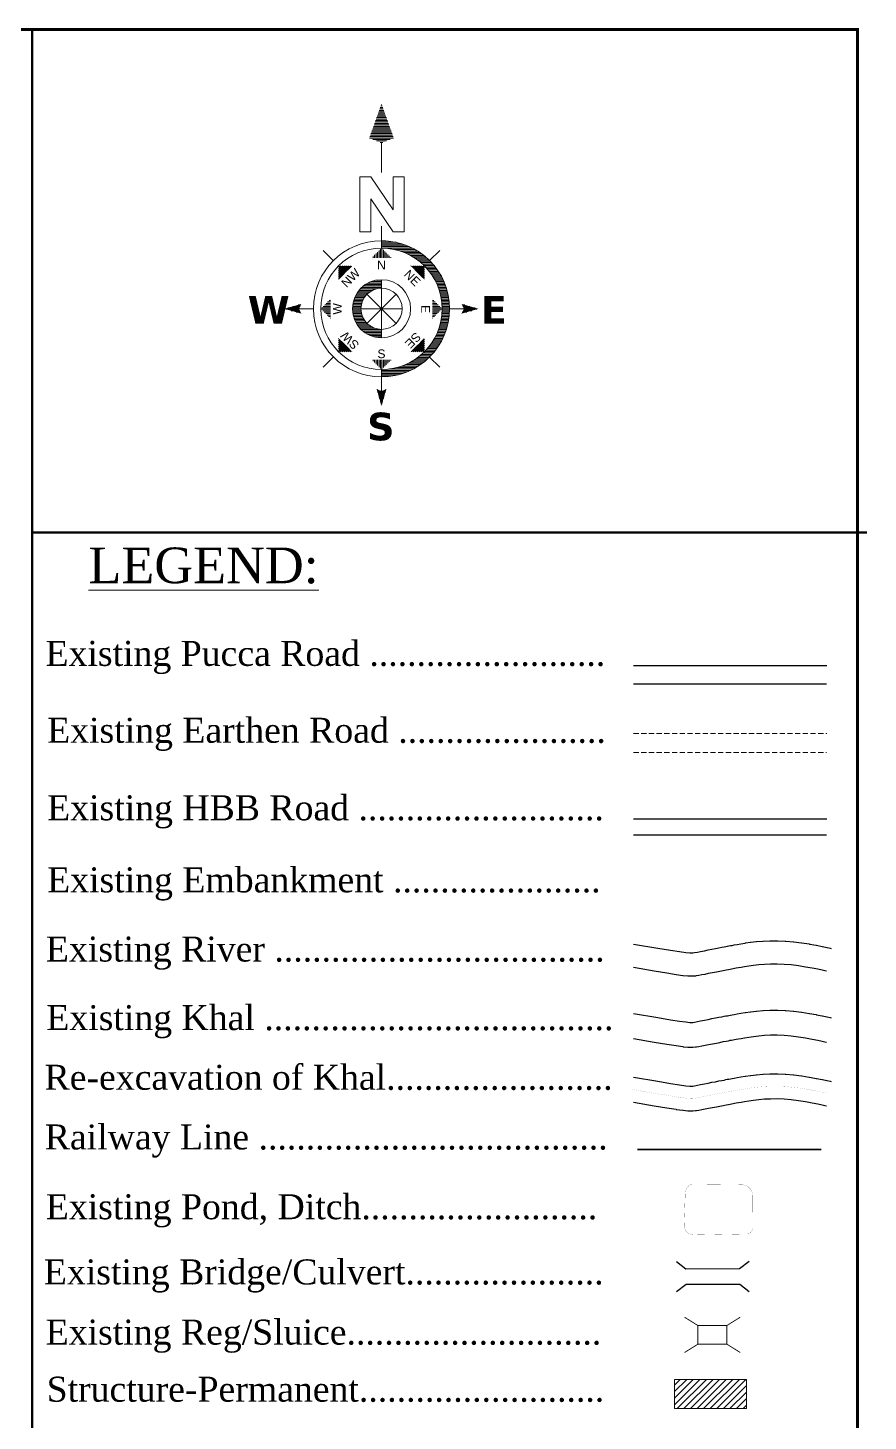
# Model space of a CAD drawing. Header units: millimetres. Extents: x -60726 to 103, y -105149 to -48.
# Drawn here: x -52068 to -51249, y -101695 to -100337 of the extents above; entities that cross this region are included whole.
import ezdxf
from ezdxf.enums import TextEntityAlignment as Align

# ---------------------------------------------------------------- set-up
doc = ezdxf.new("R2010")
doc.units = ezdxf.units.MM
doc.header["$MEASUREMENT"] = 0
for name, pattern in [('ACAD_ISO02W100', [15, 12, -3]), ('DASHED2', [0.375, 0.25, -0.125]), ('HIDDENX2', [0.75, 0.5, -0.25]), ('PHANTOM2', [1.25, 0.625, -0.125, 0.125, -0.125, 0.125, -0.125])]:
    doc.linetypes.add(name, pattern=pattern)
for name, color, linetype in [('BC RD', 31, 'Continuous'), ('boundary', 7, 'Continuous'), ('Earthen Emb', 42, 'Continuous'), ('HBB RD', 241, 'Continuous'), ('Khal', 4, 'Continuous'), ('Proposed khal', 1, 'Continuous'), ('RIVER', 150, 'Continuous')]:
    doc.layers.add(name, color=color, linetype=linetype)
for name, color, linetype, lineweight in [('Bridge or Culvert', 7, 'Continuous', 25), ('Earthan Road', 7, 'DASHED2', 9), ('Existing Str', 7, 'PHANTOM2', 35), ('HOUSE', 144, 'Continuous', 18), ('line', 10, 'Continuous', 9), ('OUTLINE', 7, 'Continuous', 15), ('p2', 32, 'Continuous', 15), ('Pond or Ditch', 7, 'Continuous', 9), ('Rail Line', 14, 'TRACKS', 35)]:
    doc.layers.add(name, color=color, linetype=linetype, lineweight=lineweight)
doc.styles.add('b', font='times.ttf')
doc.styles.add('LEG', font='romantic.ttf')
doc.styles.add('Romans', font='arial.ttf')
doc.styles.get("Standard").update_dxf_attribs({"font": 'arial.ttf'})
doc.linetypes.add('TRACKS', pattern='A,0.15,[130,ltypeshp.shx,S=0.25,R=0,X=0,Y=0],0.15', length=0.3)
pattern_1 = [(360, (26.19663, 31.512), (2e-14, 0.2822134), [])]
pattern_2 = [(360, (26.19663, 27.11894), (2e-14, 0.2822134), [])]
pattern_3 = [(180, (26.19663, 27.11894), (2e-14, 0.2822134), [])]
pattern_4 = [(45, (26.19663, 27.11894), (-0.199555, 0.199555), [])]
pattern_5 = [(90, (26.19663, 27.11894), (-0.2822134, 2e-14), [])]
pattern_6 = [(135, (26.19663, 27.11894), (-0.199555, -0.199555), [])]
pattern_7 = [(180, (26.19663, 27.11894), (-2e-14, -0.2822134), [])]
pattern_8 = [(225, (26.19663, 27.11894), (0.199555, -0.199555), [])]
pattern_9 = [(270, (26.19663, 27.11894), (0.2822134, -2e-14), [])]
pattern_10 = [(315, (26.19663, 27.11894), (0.199555, 0.199555), [])]

# ---------------------------------------------------------------- blocks, each defined once
blk = doc.blocks.new('A$C5FE22593')
h = blk.add_hatch()
h.set_pattern_fill('_USER', color=11, scale=0.282213, style=0, pattern_type=0)
h.set_pattern_definition(pattern_1)
h.paths.add_polyline_path([(26.2, 66.79), (23.84, 60.2), (26.2, 59.26), (28.55, 60.2)])
h = blk.add_hatch()
h.set_pattern_fill('_USER', color=11, scale=0.282213, style=0, pattern_type=0)
h.set_pattern_definition(pattern_1)
h.paths.add_polyline_path([(26.2, 66.79), (23.84, 60.2), (26.2, 59.26), (28.55, 60.2)])
h = blk.add_hatch()
h.set_pattern_fill('_USER', color=11, scale=0.282213, style=0, pattern_type=0)
h.set_pattern_definition(pattern_1)
h.paths.add_polyline_path([(26.2, 66.79), (23.84, 60.2), (26.2, 59.26), (28.55, 60.2)])
h = blk.add_hatch()
h.set_pattern_fill('_USER', color=11, scale=0.282213, style=0, pattern_type=0)
h.set_pattern_definition(pattern_1)
h.paths.add_polyline_path([(26.2, 66.79), (23.84, 60.2), (26.2, 59.26), (28.55, 60.2)])
h = blk.add_hatch(color=11)
h.paths.add_polyline_path([(26.2, 15.36), (26.2, 13.92, 1), (26.2, 40.32), (26.2, 38.88, -1)])
h.paths.add_polyline_path([(26.2, 31.11), (26.2, 32.76, 1), (26.2, 21.47), (26.2, 23.13, -1)])
h = blk.add_hatch(color=11)
h.paths.add_polyline_path([(26.2, 15.36), (26.2, 13.92, 1), (26.2, 40.32), (26.2, 38.88, -1)])
h.paths.add_polyline_path([(26.2, 31.11), (26.2, 32.76, 1), (26.2, 21.47), (26.2, 23.13, -1)])
h = blk.add_hatch(color=11)
h.paths.add_polyline_path([(26.2, 15.36), (26.2, 13.92, 1), (26.2, 40.32), (26.2, 38.88, -1)])
h.paths.add_polyline_path([(26.2, 31.11), (26.2, 32.76, 1), (26.2, 21.47), (26.2, 23.13, -1)])
h = blk.add_hatch(color=11)
h.paths.add_polyline_path([(26.2, 15.36), (26.2, 13.92, 1), (26.2, 40.32), (26.2, 38.88, -1)])
h.paths.add_polyline_path([(26.2, 31.11), (26.2, 32.76, 1), (26.2, 21.47), (26.2, 23.13, -1)])
h = blk.add_hatch()
h.set_pattern_fill('_USER', color=11, scale=0.282213, angle=90, style=0, pattern_type=0)
h.set_pattern_definition(pattern_5)
h.paths.add_polyline_path([(28.08, 37), (26.2, 38.88), (24.32, 37)])
h = blk.add_hatch()
h.set_pattern_fill('_USER', color=11, scale=0.282213, angle=90, style=0, pattern_type=0)
h.set_pattern_definition(pattern_5)
h.paths.add_polyline_path([(28.08, 37), (26.2, 38.88), (24.32, 37)])
h = blk.add_hatch()
h.set_pattern_fill('_USER', color=11, scale=0.282213, angle=90, style=0, pattern_type=0)
h.set_pattern_definition(pattern_5)
h.paths.add_polyline_path([(28.08, 37), (26.2, 38.88), (24.32, 37)])
h = blk.add_hatch()
h.set_pattern_fill('_USER', color=11, scale=0.282213, angle=90, style=0, pattern_type=0)
h.set_pattern_definition(pattern_5)
h.paths.add_polyline_path([(28.08, 37), (26.2, 38.88), (24.32, 37)])
h = blk.add_hatch()
h.set_pattern_fill('_USER', color=11, scale=0.282213, style=0, pattern_type=0)
h.set_pattern_definition(pattern_2)
h.paths.add_polyline_path([(39.4, 27.12, 0.414214), (26.2, 40.32), (26.2, 38.88, -0.414214), (37.96, 27.12, -0.414214), (26.2, 15.36), (26.2, 13.92, 0.414214)])
h = blk.add_hatch()
h.set_pattern_fill('_USER', color=11, scale=0.282213, style=0, pattern_type=0)
h.set_pattern_definition(pattern_2)
h.paths.add_polyline_path([(39.4, 27.12, 0.414214), (26.2, 40.32), (26.2, 38.88, -0.414214), (37.96, 27.12, -0.414214), (26.2, 15.36), (26.2, 13.92, 0.414214)])
h = blk.add_hatch()
h.set_pattern_fill('_USER', color=11, scale=0.282213, style=0, pattern_type=0)
h.set_pattern_definition(pattern_2)
h.paths.add_polyline_path([(39.4, 27.12, 0.414214), (26.2, 40.32), (26.2, 38.88, -0.414214), (37.96, 27.12, -0.414214), (26.2, 15.36), (26.2, 13.92, 0.414214)])
h = blk.add_hatch()
h.set_pattern_fill('_USER', color=11, scale=0.282213, style=0, pattern_type=0)
h.set_pattern_definition(pattern_2)
h.paths.add_polyline_path([(39.4, 27.12, 0.414214), (26.2, 40.32), (26.2, 38.88, -0.414214), (37.96, 27.12, -0.414214), (26.2, 15.36), (26.2, 13.92, 0.414214)])
h = blk.add_hatch()
h.set_pattern_fill('_USER', color=11, scale=0.282213, angle=135, style=0, pattern_type=0)
h.set_pattern_definition(pattern_6)
h.paths.add_polyline_path([(20.54, 35.43), (17.88, 35.43), (17.88, 32.77)])
h = blk.add_hatch()
h.set_pattern_fill('_USER', color=11, scale=0.282213, angle=135, style=0, pattern_type=0)
h.set_pattern_definition(pattern_6)
h.paths.add_polyline_path([(20.54, 35.43), (17.88, 35.43), (17.88, 32.77)])
h = blk.add_hatch()
h.set_pattern_fill('_USER', color=11, scale=0.282213, angle=135, style=0, pattern_type=0)
h.set_pattern_definition(pattern_6)
h.paths.add_polyline_path([(20.54, 35.43), (17.88, 35.43), (17.88, 32.77)])
h = blk.add_hatch()
h.set_pattern_fill('_USER', color=11, scale=0.282213, angle=135, style=0, pattern_type=0)
h.set_pattern_definition(pattern_6)
h.paths.add_polyline_path([(20.54, 35.43), (17.88, 35.43), (17.88, 32.77)])
h = blk.add_hatch()
h.set_pattern_fill('_USER', color=11, scale=0.282213, angle=45, style=0, pattern_type=0)
h.set_pattern_definition(pattern_4)
h.paths.add_polyline_path([(34.51, 32.77), (34.51, 35.43), (31.85, 35.43)])
h = blk.add_hatch()
h.set_pattern_fill('_USER', color=11, scale=0.282213, angle=45, style=0, pattern_type=0)
h.set_pattern_definition(pattern_4)
h.paths.add_polyline_path([(34.51, 32.77), (34.51, 35.43), (31.85, 35.43)])
h = blk.add_hatch()
h.set_pattern_fill('_USER', color=11, scale=0.282213, angle=45, style=0, pattern_type=0)
h.set_pattern_definition(pattern_4)
h.paths.add_polyline_path([(34.51, 32.77), (34.51, 35.43), (31.85, 35.43)])
h = blk.add_hatch()
h.set_pattern_fill('_USER', color=11, scale=0.282213, angle=45, style=0, pattern_type=0)
h.set_pattern_definition(pattern_4)
h.paths.add_polyline_path([(34.51, 32.77), (34.51, 35.43), (31.85, 35.43)])
h = blk.add_hatch()
h.set_pattern_fill('_USER', color=11, scale=0.282213, style=0, pattern_type=0)
h.set_pattern_definition(pattern_2)
h.paths.add_polyline_path([(26.2, 31.11), (26.2, 32.76, 0.414214), (20.55, 27.12, 0.414214), (26.2, 21.47), (26.2, 23.13, -0.414214), (22.21, 27.12, -0.414214)])
h = blk.add_hatch()
h.set_pattern_fill('_USER', color=11, scale=0.282213, style=0, pattern_type=0)
h.set_pattern_definition(pattern_2)
h.paths.add_polyline_path([(26.2, 31.11), (26.2, 32.76, 0.414214), (20.55, 27.12, 0.414214), (26.2, 21.47), (26.2, 23.13, -0.414214), (22.21, 27.12, -0.414214)])
h = blk.add_hatch()
h.set_pattern_fill('_USER', color=11, scale=0.282213, style=0, pattern_type=0)
h.set_pattern_definition(pattern_2)
h.paths.add_polyline_path([(26.2, 31.11), (26.2, 32.76, 0.414214), (20.55, 27.12, 0.414214), (26.2, 21.47), (26.2, 23.13, -0.414214), (22.21, 27.12, -0.414214)])
h = blk.add_hatch()
h.set_pattern_fill('_USER', color=11, scale=0.282213, style=0, pattern_type=0)
h.set_pattern_definition(pattern_2)
h.paths.add_polyline_path([(26.2, 31.11), (26.2, 32.76, 0.414214), (20.55, 27.12, 0.414214), (26.2, 21.47), (26.2, 23.13, -0.414214), (22.21, 27.12, -0.414214)])
h = blk.add_hatch()
h.set_pattern_fill('_USER', color=11, scale=0.282213, style=0, pattern_type=0)
h.set_pattern_definition(pattern_3)
h.paths.add_polyline_path([(10.67, 26.18), (10.2, 27.12), (10.67, 28.06), (7.38, 27.12)])
h = blk.add_hatch()
h.set_pattern_fill('_USER', color=11, scale=0.282213, style=0, pattern_type=0)
h.set_pattern_definition(pattern_3)
h.paths.add_polyline_path([(10.67, 26.18), (10.2, 27.12), (10.67, 28.06), (7.38, 27.12)])
h = blk.add_hatch()
h.set_pattern_fill('_USER', color=11, scale=0.282213, style=0, pattern_type=0)
h.set_pattern_definition(pattern_3)
h.paths.add_polyline_path([(10.67, 26.18), (10.2, 27.12), (10.67, 28.06), (7.38, 27.12)])
h = blk.add_hatch()
h.set_pattern_fill('_USER', color=11, scale=0.282213, style=0, pattern_type=0)
h.set_pattern_definition(pattern_3)
h.paths.add_polyline_path([(10.67, 26.18), (10.2, 27.12), (10.67, 28.06), (7.38, 27.12)])
h = blk.add_hatch()
h.set_pattern_fill('_USER', color=11, scale=0.282213, angle=180, style=0, pattern_type=0)
h.set_pattern_definition(pattern_7)
h.paths.add_polyline_path([(16.32, 29), (14.44, 27.12), (16.32, 25.24)])
h = blk.add_hatch()
h.set_pattern_fill('_USER', color=11, scale=0.282213, angle=180, style=0, pattern_type=0)
h.set_pattern_definition(pattern_7)
h.paths.add_polyline_path([(16.32, 29), (14.44, 27.12), (16.32, 25.24)])
h = blk.add_hatch()
h.set_pattern_fill('_USER', color=11, scale=0.282213, angle=180, style=0, pattern_type=0)
h.set_pattern_definition(pattern_7)
h.paths.add_polyline_path([(16.32, 29), (14.44, 27.12), (16.32, 25.24)])
h = blk.add_hatch()
h.set_pattern_fill('_USER', color=11, scale=0.282213, angle=180, style=0, pattern_type=0)
h.set_pattern_definition(pattern_7)
h.paths.add_polyline_path([(16.32, 29), (14.44, 27.12), (16.32, 25.24)])
h = blk.add_hatch()
h.set_pattern_fill('_USER', color=11, scale=0.282213, style=0, pattern_type=0)
h.set_pattern_definition(pattern_2)
h.paths.add_polyline_path([(36.07, 29), (36.07, 25.24), (37.96, 27.12)])
h = blk.add_hatch()
h.set_pattern_fill('_USER', color=11, scale=0.282213, style=0, pattern_type=0)
h.set_pattern_definition(pattern_2)
h.paths.add_polyline_path([(36.07, 29), (36.07, 25.24), (37.96, 27.12)])
h = blk.add_hatch()
h.set_pattern_fill('_USER', color=11, scale=0.282213, style=0, pattern_type=0)
h.set_pattern_definition(pattern_2)
h.paths.add_polyline_path([(36.07, 29), (36.07, 25.24), (37.96, 27.12)])
h = blk.add_hatch()
h.set_pattern_fill('_USER', color=11, scale=0.282213, style=0, pattern_type=0)
h.set_pattern_definition(pattern_2)
h.paths.add_polyline_path([(36.07, 29), (36.07, 25.24), (37.96, 27.12)])
h = blk.add_hatch()
h.set_pattern_fill('_USER', color=11, scale=0.282213, style=0, pattern_type=0)
h.set_pattern_definition(pattern_2)
h.paths.add_polyline_path([(45.01, 27.12), (41.72, 28.06), (42.19, 27.12), (41.72, 26.18)])
h = blk.add_hatch()
h.set_pattern_fill('_USER', color=11, scale=0.282213, style=0, pattern_type=0)
h.set_pattern_definition(pattern_2)
h.paths.add_polyline_path([(45.01, 27.12), (41.72, 28.06), (42.19, 27.12), (41.72, 26.18)])
h = blk.add_hatch()
h.set_pattern_fill('_USER', color=11, scale=0.282213, style=0, pattern_type=0)
h.set_pattern_definition(pattern_2)
h.paths.add_polyline_path([(45.01, 27.12), (41.72, 28.06), (42.19, 27.12), (41.72, 26.18)])
h = blk.add_hatch()
h.set_pattern_fill('_USER', color=11, scale=0.282213, style=0, pattern_type=0)
h.set_pattern_definition(pattern_2)
h.paths.add_polyline_path([(45.01, 27.12), (41.72, 28.06), (42.19, 27.12), (41.72, 26.18)])
h = blk.add_hatch()
h.set_pattern_fill('_USER', color=11, scale=0.282213, angle=-135, style=0, pattern_type=0)
h.set_pattern_definition(pattern_8)
h.paths.add_polyline_path([(17.88, 21.46), (17.88, 18.8), (20.54, 18.8)])
h = blk.add_hatch()
h.set_pattern_fill('_USER', color=11, scale=0.282213, angle=-135, style=0, pattern_type=0)
h.set_pattern_definition(pattern_8)
h.paths.add_polyline_path([(17.88, 21.46), (17.88, 18.8), (20.54, 18.8)])
h = blk.add_hatch()
h.set_pattern_fill('_USER', color=11, scale=0.282213, angle=-135, style=0, pattern_type=0)
h.set_pattern_definition(pattern_8)
h.paths.add_polyline_path([(17.88, 21.46), (17.88, 18.8), (20.54, 18.8)])
h = blk.add_hatch()
h.set_pattern_fill('_USER', color=11, scale=0.282213, angle=-135, style=0, pattern_type=0)
h.set_pattern_definition(pattern_8)
h.paths.add_polyline_path([(17.88, 21.46), (17.88, 18.8), (20.54, 18.8)])
h = blk.add_hatch()
h.set_pattern_fill('_USER', color=11, scale=0.282213, angle=-45, style=0, pattern_type=0)
h.set_pattern_definition(pattern_10)
h.paths.add_polyline_path([(31.85, 18.8), (34.51, 18.8), (34.51, 21.46)])
h = blk.add_hatch()
h.set_pattern_fill('_USER', color=11, scale=0.282213, angle=-45, style=0, pattern_type=0)
h.set_pattern_definition(pattern_10)
h.paths.add_polyline_path([(31.85, 18.8), (34.51, 18.8), (34.51, 21.46)])
h = blk.add_hatch()
h.set_pattern_fill('_USER', color=11, scale=0.282213, angle=-45, style=0, pattern_type=0)
h.set_pattern_definition(pattern_10)
h.paths.add_polyline_path([(31.85, 18.8), (34.51, 18.8), (34.51, 21.46)])
h = blk.add_hatch()
h.set_pattern_fill('_USER', color=11, scale=0.282213, angle=-45, style=0, pattern_type=0)
h.set_pattern_definition(pattern_10)
h.paths.add_polyline_path([(31.85, 18.8), (34.51, 18.8), (34.51, 21.46)])
h = blk.add_hatch()
h.set_pattern_fill('_USER', color=11, scale=0.282213, angle=-90, style=0, pattern_type=0)
h.set_pattern_definition(pattern_9)
h.paths.add_polyline_path([(24.32, 17.24), (26.2, 15.36), (28.08, 17.24)])
h = blk.add_hatch()
h.set_pattern_fill('_USER', color=11, scale=0.282213, angle=-90, style=0, pattern_type=0)
h.set_pattern_definition(pattern_9)
h.paths.add_polyline_path([(24.32, 17.24), (26.2, 15.36), (28.08, 17.24)])
h = blk.add_hatch()
h.set_pattern_fill('_USER', color=11, scale=0.282213, angle=-90, style=0, pattern_type=0)
h.set_pattern_definition(pattern_9)
h.paths.add_polyline_path([(24.32, 17.24), (26.2, 15.36), (28.08, 17.24)])
h = blk.add_hatch()
h.set_pattern_fill('_USER', color=11, scale=0.282213, angle=-90, style=0, pattern_type=0)
h.set_pattern_definition(pattern_9)
h.paths.add_polyline_path([(24.32, 17.24), (26.2, 15.36), (28.08, 17.24)])
h = blk.add_hatch()
h.set_pattern_fill('_USER', color=11, scale=0.282213, style=0, pattern_type=0)
h.set_pattern_definition(pattern_2)
h.paths.add_polyline_path([(27.14, 11.6), (26.2, 11.13), (25.26, 11.6), (26.2, 8.3)])
h = blk.add_hatch()
h.set_pattern_fill('_USER', color=11, scale=0.282213, style=0, pattern_type=0)
h.set_pattern_definition(pattern_2)
h.paths.add_polyline_path([(27.14, 11.6), (26.2, 11.13), (25.26, 11.6), (26.2, 8.3)])
h = blk.add_hatch()
h.set_pattern_fill('_USER', color=11, scale=0.282213, style=0, pattern_type=0)
h.set_pattern_definition(pattern_2)
h.paths.add_polyline_path([(27.14, 11.6), (26.2, 11.13), (25.26, 11.6), (26.2, 8.3)])
h = blk.add_hatch()
h.set_pattern_fill('_USER', color=11, scale=0.282213, style=0, pattern_type=0)
h.set_pattern_definition(pattern_2)
h.paths.add_polyline_path([(27.14, 11.6), (26.2, 11.13), (25.26, 11.6), (26.2, 8.3)])
at = {"color": 11}
for p, q in [((26.2, 53.5), (26.2, 59.26)), ((26.2, 53.5), (26.2, 59.26)), ((26.2, 53.5), (26.2, 59.26)), ((26.2, 53.5), (26.2, 59.26)), ((26.2, 40.32), (26.2, 43.11)), ((26.2, 40.32), (26.2, 43.11)), ((26.2, 40.32), (26.2, 43.11)), ((26.2, 40.32), (26.2, 43.11)), ((16.86, 36.46), (14.89, 38.43)), ((16.86, 36.46), (14.89, 38.43)), ((16.86, 36.46), (14.89, 38.43)), ((16.86, 36.46), (14.89, 38.43)), ((26.2, 40.32), (26.2, 38.88)), ((26.2, 40.32), (26.2, 38.88)), ((26.2, 40.32), (26.2, 38.88)), ((26.2, 40.32), (26.2, 38.88)), ((35.53, 36.46), (37.5, 38.43)), ((35.53, 36.46), (37.5, 38.43)), ((35.53, 36.46), (37.5, 38.43)), ((35.53, 36.46), (37.5, 38.43)), ((26.2, 31.11), (26.2, 32.76)), ((26.2, 31.11), (26.2, 32.76)), ((26.2, 31.11), (26.2, 32.76)), ((26.2, 31.11), (26.2, 32.76)), ((23.37, 24.3), (29.02, 29.94)), ((29.02, 24.3), (23.37, 29.94)), ((29.02, 29.94), (23.37, 24.3)), ((23.37, 29.94), (29.02, 24.3)), ((23.37, 24.3), (29.02, 29.94)), ((29.02, 24.3), (23.37, 29.94)), ((29.02, 29.94), (23.37, 24.3)), ((23.37, 29.94), (29.02, 24.3)), ((23.37, 24.3), (29.02, 29.94)), ((29.02, 24.3), (23.37, 29.94)), ((29.02, 29.94), (23.37, 24.3)), ((23.37, 29.94), (29.02, 24.3)), ((23.37, 24.3), (29.02, 29.94)), ((29.02, 24.3), (23.37, 29.94)), ((29.02, 29.94), (23.37, 24.3)), ((23.37, 29.94), (29.02, 24.3)), ((26.2, 23.13), (26.2, 31.11)), ((26.2, 31.11), (26.2, 23.13)), ((26.2, 23.13), (26.2, 31.11)), ((26.2, 31.11), (26.2, 23.13)), ((26.2, 23.13), (26.2, 31.11)), ((26.2, 31.11), (26.2, 23.13)), ((26.2, 23.13), (26.2, 31.11)), ((26.2, 31.11), (26.2, 23.13)), ((12.99, 27.12), (10.2, 27.12)), ((12.99, 27.12), (10.2, 27.12)), ((12.99, 27.12), (10.2, 27.12)), ((12.99, 27.12), (10.2, 27.12)), ((22.21, 27.12), (30.19, 27.12)), ((30.19, 27.12), (22.21, 27.12)), ((22.21, 27.12), (30.19, 27.12)), ((30.19, 27.12), (22.21, 27.12)), ((22.21, 27.12), (30.19, 27.12)), ((30.19, 27.12), (22.21, 27.12)), ((22.21, 27.12), (30.19, 27.12)), ((30.19, 27.12), (22.21, 27.12)), ((39.4, 27.12), (42.19, 27.12)), ((39.4, 27.12), (42.19, 27.12)), ((39.4, 27.12), (42.19, 27.12)), ((39.4, 27.12), (42.19, 27.12)), ((26.2, 23.13), (26.2, 21.47)), ((26.2, 23.13), (26.2, 21.47)), ((26.2, 23.13), (26.2, 21.47)), ((26.2, 23.13), (26.2, 21.47)), ((16.86, 17.78), (14.89, 15.81)), ((16.86, 17.78), (14.89, 15.81)), ((16.86, 17.78), (14.89, 15.81)), ((16.86, 17.78), (14.89, 15.81)), ((35.53, 17.78), (37.5, 15.81)), ((35.53, 17.78), (37.5, 15.81)), ((35.53, 17.78), (37.5, 15.81)), ((35.53, 17.78), (37.5, 15.81)), ((26.2, 13.92), (26.2, 15.36)), ((26.2, 13.92), (26.2, 15.36)), ((26.2, 13.92), (26.2, 15.36)), ((26.2, 13.92), (26.2, 15.36)), ((26.2, 13.92), (26.2, 11.13)), ((26.2, 13.92), (26.2, 11.13)), ((26.2, 13.92), (26.2, 11.13)), ((26.2, 13.92), (26.2, 11.13))]:
    blk.add_line(p, q, dxfattribs=at)
at = {"color": 1}
for p, q in [((22.03, 52.68), (24.16, 52.68)), ((22.03, 42.01), (22.03, 52.68)), ((22.03, 52.68), (24.16, 52.68)), ((22.03, 42.01), (22.03, 52.68)), ((22.03, 52.68), (24.16, 52.68)), ((22.03, 42.01), (22.03, 52.68)), ((22.03, 52.68), (24.16, 52.68)), ((22.03, 42.01), (22.03, 52.68)), ((24.16, 52.68), (28.43, 46.28)), ((24.16, 52.68), (28.43, 46.28)), ((24.16, 52.68), (28.43, 46.28)), ((24.16, 52.68), (28.43, 46.28)), ((28.43, 52.68), (30.56, 52.68)), ((28.43, 46.28), (28.43, 52.68)), ((28.43, 52.68), (30.56, 52.68)), ((28.43, 46.28), (28.43, 52.68)), ((28.43, 52.68), (30.56, 52.68)), ((28.43, 46.28), (28.43, 52.68)), ((28.43, 52.68), (30.56, 52.68)), ((28.43, 46.28), (28.43, 52.68)), ((30.56, 52.68), (30.56, 42.01)), ((30.56, 52.68), (30.56, 42.01)), ((30.56, 52.68), (30.56, 42.01)), ((30.56, 52.68), (30.56, 42.01)), ((24.16, 48.41), (24.16, 42.01)), ((28.43, 42.01), (24.16, 48.41)), ((24.16, 48.41), (24.16, 42.01)), ((28.43, 42.01), (24.16, 48.41)), ((24.16, 48.41), (24.16, 42.01)), ((28.43, 42.01), (24.16, 48.41)), ((24.16, 48.41), (24.16, 42.01)), ((28.43, 42.01), (24.16, 48.41)), ((24.16, 42.01), (22.03, 42.01)), ((24.16, 42.01), (22.03, 42.01)), ((24.16, 42.01), (22.03, 42.01)), ((24.16, 42.01), (22.03, 42.01)), ((30.56, 42.01), (28.43, 42.01)), ((30.56, 42.01), (28.43, 42.01)), ((30.56, 42.01), (28.43, 42.01)), ((30.56, 42.01), (28.43, 42.01))]:
    blk.add_line(p, q, dxfattribs=at)
at = {"color": 11}
for radius in [13.2, 13.2, 13.2, 13.2, 11.76, 11.76, 11.76, 11.76, 5.64, 5.64, 5.64, 5.64, 3.99, 3.99, 3.99, 3.99]:
    blk.add_circle((26.2, 27.12), radius, dxfattribs=at)
for points in [[(26.2, 66.79), (23.84, 60.2), (26.2, 59.26)], [(26.2, 66.79), (23.84, 60.2), (26.2, 59.26)], [(26.2, 66.79), (23.84, 60.2), (26.2, 59.26)], [(26.2, 66.79), (23.84, 60.2), (26.2, 59.26)], [(26.2, 59.26), (28.55, 60.2), (26.2, 66.79)], [(26.2, 59.26), (28.55, 60.2), (26.2, 66.79)], [(26.2, 59.26), (28.55, 60.2), (26.2, 66.79)], [(26.2, 59.26), (28.55, 60.2), (26.2, 66.79)], [(26.2, 38.88), (28.08, 37), (24.32, 37)], [(26.2, 38.88), (28.08, 37), (24.32, 37)], [(26.2, 38.88), (28.08, 37), (24.32, 37)], [(26.2, 38.88), (28.08, 37), (24.32, 37)], [(17.88, 35.43), (20.54, 35.43), (17.88, 32.77)], [(17.88, 35.43), (20.54, 35.43), (17.88, 32.77)], [(17.88, 35.43), (20.54, 35.43), (17.88, 32.77)], [(17.88, 35.43), (20.54, 35.43), (17.88, 32.77)], [(34.51, 35.43), (34.51, 32.77), (31.85, 35.43)], [(34.51, 35.43), (34.51, 32.77), (31.85, 35.43)], [(34.51, 35.43), (34.51, 32.77), (31.85, 35.43)], [(34.51, 35.43), (34.51, 32.77), (31.85, 35.43)], [(7.38, 27.12), (10.67, 28.06), (10.2, 27.12)], [(7.38, 27.12), (10.67, 28.06), (10.2, 27.12)], [(7.38, 27.12), (10.67, 28.06), (10.2, 27.12)], [(7.38, 27.12), (10.67, 28.06), (10.2, 27.12)], [(10.67, 26.18), (10.2, 27.12), (7.38, 27.12)], [(10.67, 26.18), (10.2, 27.12), (7.38, 27.12)], [(10.67, 26.18), (10.2, 27.12), (7.38, 27.12)], [(10.67, 26.18), (10.2, 27.12), (7.38, 27.12)], [(14.44, 27.12), (16.32, 29), (16.32, 25.24)], [(14.44, 27.12), (16.32, 29), (16.32, 25.24)], [(14.44, 27.12), (16.32, 29), (16.32, 25.24)], [(14.44, 27.12), (16.32, 29), (16.32, 25.24)], [(37.96, 27.12), (36.07, 25.24), (36.07, 29)], [(37.96, 27.12), (36.07, 25.24), (36.07, 29)], [(37.96, 27.12), (36.07, 25.24), (36.07, 29)], [(37.96, 27.12), (36.07, 25.24), (36.07, 29)], [(41.72, 28.06), (42.19, 27.12), (45.01, 27.12)], [(41.72, 28.06), (42.19, 27.12), (45.01, 27.12)], [(41.72, 28.06), (42.19, 27.12), (45.01, 27.12)], [(41.72, 28.06), (42.19, 27.12), (45.01, 27.12)], [(45.01, 27.12), (41.72, 26.18), (42.19, 27.12)], [(45.01, 27.12), (41.72, 26.18), (42.19, 27.12)], [(45.01, 27.12), (41.72, 26.18), (42.19, 27.12)], [(45.01, 27.12), (41.72, 26.18), (42.19, 27.12)], [(17.88, 18.8), (17.88, 21.46), (20.54, 18.8)], [(17.88, 18.8), (17.88, 21.46), (20.54, 18.8)], [(17.88, 18.8), (17.88, 21.46), (20.54, 18.8)], [(17.88, 18.8), (17.88, 21.46), (20.54, 18.8)], [(34.51, 18.8), (31.85, 18.8), (34.51, 21.46)], [(34.51, 18.8), (31.85, 18.8), (34.51, 21.46)], [(34.51, 18.8), (31.85, 18.8), (34.51, 21.46)], [(34.51, 18.8), (31.85, 18.8), (34.51, 21.46)], [(26.2, 15.36), (24.32, 17.24), (28.08, 17.24)], [(26.2, 15.36), (24.32, 17.24), (28.08, 17.24)], [(26.2, 15.36), (24.32, 17.24), (28.08, 17.24)], [(26.2, 15.36), (24.32, 17.24), (28.08, 17.24)], [(26.2, 8.3), (25.26, 11.6), (26.2, 11.13)], [(26.2, 8.3), (25.26, 11.6), (26.2, 11.13)], [(26.2, 8.3), (25.26, 11.6), (26.2, 11.13)], [(26.2, 8.3), (25.26, 11.6), (26.2, 11.13)], [(27.14, 11.6), (26.2, 11.13), (26.2, 8.3)], [(27.14, 11.6), (26.2, 11.13), (26.2, 8.3)], [(27.14, 11.6), (26.2, 11.13), (26.2, 8.3)], [(27.14, 11.6), (26.2, 11.13), (26.2, 8.3)]]:
    blk.add_solid(points, dxfattribs=at)
at = {"color": 11, "style": 'Romans'}
for s, height, rotation, p in [('NW', 1.693, 45, (20.81, 32.51)), ('NW', 1.693, 45, (20.81, 32.51)), ('NW', 1.693, 45, (20.81, 32.51)), ('NW', 1.693, 45, (20.81, 32.51)), ('NE', 1.693, 315, (31.57, 32.5)), ('NE', 1.693, 315, (31.57, 32.5)), ('NE', 1.693, 315, (31.57, 32.5)), ('NE', 1.693, 315, (31.57, 32.5)), ('W', 1.69, 90, (18.48, 27.11)), ('W', 1.69, 90, (18.48, 27.11)), ('W', 1.69, 90, (18.48, 27.11)), ('W', 1.69, 90, (18.48, 27.11)), ('E', 1.69, 270, (33.89, 27.05)), ('E', 1.69, 270, (33.89, 27.05)), ('E', 1.69, 270, (33.89, 27.05)), ('E', 1.69, 270, (33.89, 27.05)), ('SW', 1.693, 135, (20.67, 21.59)), ('SW', 1.693, 135, (20.67, 21.59)), ('SW', 1.693, 135, (20.67, 21.59)), ('SW', 1.693, 135, (20.67, 21.59)), ('SE', 1.693, 225, (31.7, 21.6)), ('SE', 1.693, 225, (31.7, 21.6)), ('SE', 1.693, 225, (31.7, 21.6)), ('SE', 1.693, 225, (31.7, 21.6))]:
    blk.add_text(s, height=height, rotation=rotation, dxfattribs=at).set_placement(p, align=Align.CENTER)
for s, p in [('N', (26.2, 34.74)), ('N', (26.2, 34.74)), ('N', (26.2, 34.74)), ('N', (26.2, 34.74)), ('S', (26.19, 17.56)), ('S', (26.19, 17.56)), ('S', (26.19, 17.56)), ('S', (26.19, 17.56))]:
    blk.add_text(s, height=1.69, dxfattribs=at).set_placement(p, align=Align.CENTER)
at = {"layer": 'p2', "color": 1, "char_height": 5.3676, "attachment_point": 5}
for s, insert in [('{\\fVerdana|b1|i0|c0|p34;W}', (4.33, 26.9)), ('{\\fVerdana|b1|i0|c0|p34;W}', (4.33, 26.9)), ('{\\fVerdana|b1|i0|c0|p34;W}', (4.33, 26.9)), ('{\\fVerdana|b1|i0|c0|p34;W}', (4.33, 26.9)), ('{\\fVerdana|b1|i0|c0|p34;E}', (47.97, 26.9)), ('{\\fVerdana|b1|i0|c0|p34;E}', (47.97, 26.9)), ('{\\fVerdana|b1|i0|c0|p34;E}', (47.97, 26.9)), ('{\\fVerdana|b1|i0|c0|p34;E}', (47.97, 26.9)), ('{\\fVerdana|b1|i0|c0|p34;S}', (26.07, 4.27)), ('{\\fVerdana|b1|i0|c0|p34;S}', (26.07, 4.27)), ('{\\fVerdana|b1|i0|c0|p34;S}', (26.07, 4.27)), ('{\\fVerdana|b1|i0|c0|p34;S}', (26.07, 4.27))]:
    blk.add_mtext(s, dxfattribs=dict(at, insert=insert))

msp = doc.modelspace()

# ---------------------------------------------------------------- hatches: boundary and pattern name
at = {"layer": 'HOUSE'}
h = msp.add_hatch(dxfattribs=at)
h.set_pattern_fill('ANSI31', color=256, scale=36.322965, style=0)
h.set_pattern_definition([(45, (-4255534.437, -14713141.261), (-3.2105268429, 3.2105268429), [])])
h.paths.add_polyline_path([(-51367.5, -101682.5), (-51367.5, -101654.1), (-51437.7, -101654.1), (-51437.7, -101682.5)])

# ---------------------------------------------------------------- linework, layer by layer
at = {"layer": 'BC RD', "lineweight": 25, "ltscale": 0.1}
for points in [[(-51477.6, -100958.7), (-51289.3, -100958.7)], [(-51477.7, -100976.3), (-51289.5, -100976.3)]]:
    msp.add_lwpolyline(points, dxfattribs=at)
at = {"layer": 'boundary', "color": 0}
for points, const_width in [([(-54504.6, -100339), (-51259.4, -100339), (-51259.4, -102652.2), (-54504.6, -102652.2), (-54504.6, -100339)], 2.96), ([(-52063.9, -102242.4), (-52063.9, -100339)], 2.15), ([(-52063.9, -100829), (-51250.3, -100829)], 2.47)]:
    msp.add_lwpolyline(points, dxfattribs=dict(at, const_width=const_width))
at = {"layer": 'Bridge or Culvert', "color": 7, "linetype": 'Continuous', "lineweight": 30}
for points in [[(-51435.9, -101539.1), (-51426.6, -101546.2), (-51374.3, -101546), (-51365.1, -101538.7)], [(-51435.8, -101568.5), (-51426.5, -101561.3), (-51374.2, -101561.2), (-51364.9, -101568.4)]]:
    msp.add_lwpolyline(points, dxfattribs=at)
at = {"layer": 'Earthan Road', "color": 7, "linetype": 'HIDDENX2', "ltscale": 10}
for points in [[(-51477.7, -101024.7), (-51289.3, -101024.7)], [(-51477.7, -101043.2), (-51289.5, -101043.2)]]:
    msp.add_lwpolyline(points, dxfattribs=at)
at = {"layer": 'Earthen Emb', "lineweight": 30}
for points in [[(-51477.7, -101174.5, 0, 0, 0), (-51289.5, -101174.5, 8.04, 8.04, 0)], [(-51477.7, -101194.3, 0, 0, 0), (-51289.5, -101194.3, 8.04, 8.04, 0)]]:
    msp.add_lwpolyline(points, format="xyseb", dxfattribs=at)
at = {"layer": 'Existing Str', "linetype": 'Continuous', "const_width": 0.843}
for points in [[(-51428, -101593.4), (-51415, -101601.5), (-51386.7, -101601.5), (-51373.7, -101593.4)], [(-51415, -101619.7), (-51415, -101601.5)], [(-51386.7, -101619.7), (-51386.7, -101601.5)], [(-51428, -101627.8), (-51415, -101619.7), (-51386.7, -101619.7), (-51373.7, -101627.8)]]:
    msp.add_lwpolyline(points, dxfattribs=at)
at = {"layer": 'HBB RD', "lineweight": 25, "ltscale": 0.1}
for points in [[(-51477.7, -101107.9), (-51289.3, -101107.9)], [(-51477.7, -101123.6), (-51289.5, -101123.6)]]:
    msp.add_lwpolyline(points, dxfattribs=at)
at = {"layer": 'HOUSE'}
msp.add_lwpolyline([(-51437.7, -101654.1), (-51367.5, -101654.1), (-51367.5, -101682.5), (-51437.7, -101682.5)], close=True, dxfattribs=at)
msp.add_lwpolyline([(-51437.7, -101654.1), (-51367.5, -101654.1), (-51367.5, -101682.5), (-51437.7, -101682.5)], close=True, dxfattribs=at)
at = {"layer": 'Khal', "color": 4, "linetype": 'Continuous'}
for points in [[(-51477.7, -101297.6), (-51454.1, -101301.5), (-51441.7, -101303.6), (-51432.8, -101305), (-51426.8, -101305.8), (-51423, -101306.2), (-51421.1, -101306.3), (-51419.9, -101306.2), (-51418.2, -101305.9), (-51415.5, -101305.3), (-51412.3, -101304.7), (-51408.7, -101304), (-51405, -101303.3), (-51401.3, -101302.6), (-51397.7, -101301.9), (-51394.5, -101301.3), (-51391.7, -101300.8), (-51389.5, -101300.3), (-51387.8, -101300, -0.000461), (-51387.7, -101300), (-51386.3, -101299.7, -0.000727), (-51386.2, -101299.7), (-51384.8, -101299.4, -0.000788), (-51384.8, -101299.4), (-51383.3, -101299.2, -0.0006), (-51383.3, -101299.2), (-51381.6, -101298.8, -0.00033), (-51381.6, -101298.8), (-51379.5, -101298.5), (-51376.7, -101298, -0.000676), (-51376.7, -101298), (-51373.2, -101297.3, -0.003183), (-51373.1, -101297.3), (-51368.9, -101296.6, -0.005207), (-51368.7, -101296.6), (-51363.8, -101295.9, -0.006703), (-51363.5, -101295.9), (-51358.1, -101295.2, -0.007978), (-51357.7, -101295.2), (-51351.8, -101294.7, -0.009172), (-51351.3, -101294.7), (-51344.9, -101294.4, -0.010353), (-51344.4, -101294.4), (-51337.6, -101294.3, -0.01156), (-51337, -101294.3), (-51329.8, -101294.6, -0.011928), (-51329.3, -101294.7), (-51321.8, -101295.3, -0.009419), (-51321.4, -101295.4), (-51313.9, -101296.3, -0.007149), (-51313.6, -101296.4), (-51306.4, -101297.5, -0.0056), (-51306.2, -101297.6), (-51299.6, -101298.7, -0.004498), (-51299.4, -101298.8), (-51293.8, -101299.9, -0.003682), (-51293.6, -101299.9), (-51289.2, -101300.9, -0.003044), (-51289.1, -101300.9), (-51286.2, -101301.5, -0.002369), (-51286.1, -101301.6), (-51285.1, -101301.8)], [(-51477.7, -101322), (-51457.7, -101325.4, 0.000575), (-51457.7, -101325.4), (-51445.4, -101327.4, 0.001752), (-51445.3, -101327.5), (-51436.2, -101328.9, 0.00424), (-51436.1, -101328.9), (-51429.7, -101329.8, 0.009421), (-51429.3, -101329.9), (-51424.9, -101330.3, 0.018889), (-51424.1, -101330.4), (-51421, -101330.4, 0.028642), (-51419.8, -101330.4), (-51417.4, -101330.2, 0.022093), (-51416.5, -101330.1), (-51414.2, -101329.7, 0.00369), (-51414, -101329.6), (-51411.2, -101329.1), (-51408, -101328.5), (-51404.5, -101327.8), (-51400.7, -101327.1), (-51397, -101326.4), (-51393.5, -101325.7), (-51390.3, -101325), (-51387.5, -101324.5), (-51385.3, -101324.1), (-51383.5, -101323.7), (-51382.1, -101323.5), (-51380.7, -101323.2), (-51379.3, -101322.9), (-51377.6, -101322.6), (-51375.5, -101322.3), (-51372.8, -101321.8), (-51369.4, -101321.2), (-51365.4, -101320.5), (-51360.8, -101319.9), (-51355.7, -101319.3), (-51350.1, -101318.8), (-51344.1, -101318.5), (-51337.7, -101318.5), (-51331, -101318.8), (-51324, -101319.4), (-51316.9, -101320.3), (-51310, -101321.4), (-51303.7, -101322.5), (-51298.2, -101323.6), (-51294, -101324.5), (-51291.2, -101325.1), (-51289.5, -101325.5)]]:
    msp.add_lwpolyline(points, format="xyb", dxfattribs=at)
at = {"layer": 'Pond or Ditch', "color": 4, "const_width": 0.141}
msp.add_lwpolyline([(-51420.3, -101463.6), (-51372.9, -101464.1, -0.407338), (-51361.4, -101475.6), (-51361.6, -101506.2, -0.346244), (-51366.4, -101512.3), (-51418.5, -101513.3, -0.392601), (-51428.4, -101504.4), (-51427.3, -101472.6, -0.321685), (-51420.3, -101463.6, -5.135448)], format="xyb", dxfattribs=at)
at = {"layer": 'Proposed khal', "lineweight": 25, "ltscale": 0.1}
for points in [[(-51477.7, -101359.6), (-51454.1, -101363.6), (-51441.7, -101365.6), (-51432.8, -101367), (-51426.8, -101367.9), (-51423, -101368.3), (-51421.1, -101368.3), (-51419.9, -101368.2), (-51418.2, -101367.9), (-51415.5, -101367.4), (-51412.3, -101366.8), (-51408.7, -101366.1), (-51405, -101365.4), (-51401.3, -101364.6), (-51397.7, -101364), (-51394.5, -101363.3), (-51391.7, -101362.8), (-51389.5, -101362.4), (-51387.8, -101362, -0.000461), (-51387.7, -101362), (-51386.3, -101361.7, -0.000727), (-51386.2, -101361.7), (-51384.8, -101361.5, -0.000788), (-51384.8, -101361.5), (-51383.3, -101361.2, -0.0006), (-51383.3, -101361.2), (-51381.6, -101360.9, -0.00033), (-51381.6, -101360.9), (-51379.5, -101360.5), (-51376.7, -101360, -0.000676), (-51376.7, -101360), (-51373.2, -101359.4, -0.003183), (-51373.1, -101359.4), (-51368.9, -101358.7, -0.005207), (-51368.7, -101358.6), (-51363.8, -101357.9, -0.006703), (-51363.5, -101357.9), (-51358.1, -101357.3, -0.007978), (-51357.7, -101357.2), (-51351.8, -101356.7, -0.009172), (-51351.3, -101356.7), (-51344.9, -101356.4, -0.010353), (-51344.4, -101356.4), (-51337.6, -101356.4, -0.01156), (-51337, -101356.4), (-51329.8, -101356.7, -0.011928), (-51329.3, -101356.7), (-51321.8, -101357.4, -0.009419), (-51321.4, -101357.4), (-51313.9, -101358.4, -0.007149), (-51313.6, -101358.4), (-51306.4, -101359.6, -0.0056), (-51306.2, -101359.6), (-51299.6, -101360.8, -0.004498), (-51299.4, -101360.8), (-51293.8, -101361.9, -0.003682), (-51293.6, -101362), (-51289.2, -101362.9, -0.003044), (-51289.1, -101362.9), (-51286.2, -101363.6, -0.002369), (-51286.1, -101363.6), (-51285.1, -101363.8)], [(-51477.7, -101384.1), (-51457.7, -101387.4, 0.000575), (-51457.7, -101387.4), (-51445.4, -101389.5, 0.001752), (-51445.3, -101389.5), (-51436.2, -101390.9, 0.00424), (-51436.1, -101391), (-51429.7, -101391.9, 0.009421), (-51429.3, -101391.9), (-51424.9, -101392.4, 0.018889), (-51424.1, -101392.4), (-51421, -101392.5, 0.028642), (-51419.8, -101392.4), (-51417.4, -101392.2, 0.022093), (-51416.5, -101392.1), (-51414.2, -101391.7, 0.00369), (-51414, -101391.7), (-51411.2, -101391.1), (-51408, -101390.5), (-51404.5, -101389.8), (-51400.7, -101389.1), (-51397, -101388.4), (-51393.5, -101387.7), (-51390.3, -101387.1), (-51387.5, -101386.5), (-51385.3, -101386.1), (-51383.5, -101385.8), (-51382.1, -101385.5), (-51380.7, -101385.3), (-51379.3, -101385), (-51377.6, -101384.7), (-51375.5, -101384.3), (-51372.8, -101383.8), (-51369.4, -101383.2), (-51365.4, -101382.6), (-51360.8, -101381.9), (-51355.7, -101381.3), (-51350.1, -101380.8), (-51344.1, -101380.6), (-51337.7, -101380.5), (-51331, -101380.8), (-51324, -101381.4), (-51316.9, -101382.3), (-51310, -101383.4), (-51303.7, -101384.6), (-51298.2, -101385.6), (-51294, -101386.5), (-51291.2, -101387.2), (-51289.5, -101387.6)]]:
    msp.add_lwpolyline(points, format="xyb", dxfattribs=at)
at = {"layer": 'Proposed khal', "color": 7, "linetype": 'ACAD_ISO02W100', "lineweight": 25, "ltscale": 0.1, "const_width": 0.0605}
msp.add_lwpolyline([(-51479.7, -101371.5), (-51456, -101375.5), (-51443.7, -101377.5), (-51434.6, -101379), (-51428.2, -101379.9), (-51423.8, -101380.3), (-51420.7, -101380.4), (-51418.3, -101380.2), (-51416, -101379.8), (-51413.2, -101379.2), (-51410, -101378.6), (-51406.4, -101377.9), (-51402.7, -101377.2), (-51399, -101376.5), (-51395.5, -101375.8), (-51392.2, -101375.2), (-51389.4, -101374.6), (-51387.2, -101374.2), (-51385.5, -101373.9), (-51384, -101373.6), (-51382.6, -101373.3), (-51381.2, -101373.1), (-51379.4, -101372.7), (-51377.3, -101372.4), (-51374.6, -101371.9), (-51371.1, -101371.3), (-51366.9, -101370.6), (-51362.1, -101369.9), (-51356.7, -101369.3), (-51350.8, -101368.8), (-51344.4, -101368.5), (-51337.5, -101368.4), (-51330.3, -101368.7), (-51322.9, -101369.4), (-51315.4, -101370.3), (-51308.3, -101371.5), (-51301.7, -101372.6), (-51296.1, -101373.7), (-51291.7, -101374.7), (-51288.9, -101375.3), (-51287.9, -101375.6)], dxfattribs=at)
at = {"layer": 'Rail Line', "color": 212, "ltscale": 10, "true_color": 0xc529d6}
msp.add_line((-51474, -101429.9), (-51294.9, -101429.9), dxfattribs=at)
at = {"layer": 'RIVER', "color": 4, "linetype": 'Continuous'}
for points in [[(-51477.7, -101229.9), (-51454.1, -101233.9), (-51441.7, -101235.9), (-51432.8, -101237.3), (-51426.8, -101238.2), (-51423, -101238.6), (-51421.1, -101238.6), (-51419.9, -101238.5), (-51418.2, -101238.2), (-51415.5, -101237.7), (-51412.3, -101237.1), (-51408.7, -101236.4), (-51405, -101235.7), (-51401.3, -101234.9), (-51397.7, -101234.3), (-51394.5, -101233.6), (-51391.7, -101233.1), (-51389.5, -101232.7), (-51387.8, -101232.3, -0.000461), (-51387.7, -101232.3), (-51386.3, -101232, -0.000727), (-51386.2, -101232), (-51384.8, -101231.8, -0.000788), (-51384.8, -101231.8), (-51383.3, -101231.5, -0.0006), (-51383.3, -101231.5), (-51381.6, -101231.2, -0.00033), (-51381.6, -101231.2), (-51379.5, -101230.8), (-51376.7, -101230.3, -0.000676), (-51376.7, -101230.3), (-51373.2, -101229.7, -0.003183), (-51373.1, -101229.7), (-51368.9, -101229, -0.005207), (-51368.7, -101228.9), (-51363.8, -101228.2, -0.006703), (-51363.5, -101228.2), (-51358.1, -101227.6, -0.007978), (-51357.7, -101227.5), (-51351.8, -101227, -0.009172), (-51351.3, -101227), (-51344.9, -101226.7, -0.010353), (-51344.4, -101226.7), (-51337.6, -101226.7, -0.01156), (-51337, -101226.7), (-51329.8, -101227, -0.011928), (-51329.3, -101227), (-51321.8, -101227.7, -0.009419), (-51321.4, -101227.7), (-51313.9, -101228.7, -0.007149), (-51313.6, -101228.7), (-51306.4, -101229.8, -0.0056), (-51306.2, -101229.9), (-51299.6, -101231.1, -0.004498), (-51299.4, -101231.1), (-51293.8, -101232.2, -0.003682), (-51293.6, -101232.3), (-51289.2, -101233.2, -0.003044), (-51289.1, -101233.2), (-51286.2, -101233.9, -0.002369), (-51286.1, -101233.9), (-51285.1, -101234.1)], [(-51477.7, -101252.6), (-51457.7, -101256, 0.000575), (-51457.7, -101256), (-51445.4, -101258, 0.001752), (-51445.3, -101258), (-51436.2, -101259.5, 0.00424), (-51436.1, -101259.5), (-51429.7, -101260.4, 0.009421), (-51429.3, -101260.4), (-51424.9, -101260.9, 0.018889), (-51424.1, -101260.9), (-51421, -101261, 0.028642), (-51419.8, -101261), (-51417.4, -101260.8, 0.022093), (-51416.5, -101260.7), (-51414.2, -101260.2, 0.00369), (-51414, -101260.2), (-51411.2, -101259.7), (-51408, -101259.1), (-51404.5, -101258.4), (-51400.7, -101257.6), (-51397, -101256.9), (-51393.5, -101256.2), (-51390.3, -101255.6), (-51387.5, -101255.1), (-51385.3, -101254.7), (-51383.5, -101254.3), (-51382.1, -101254), (-51380.7, -101253.8), (-51379.3, -101253.5), (-51377.6, -101253.2), (-51375.5, -101252.8), (-51372.8, -101252.3), (-51369.4, -101251.7), (-51365.4, -101251.1), (-51360.8, -101250.4), (-51355.7, -101249.8), (-51350.1, -101249.4), (-51344.1, -101249.1), (-51337.7, -101249.1), (-51331, -101249.4), (-51324, -101250), (-51316.9, -101250.9), (-51310, -101252), (-51303.7, -101253.1), (-51298.2, -101254.2), (-51294, -101255.1), (-51291.2, -101255.7), (-51289.5, -101256.1)]]:
    msp.add_lwpolyline(points, format="xyb", dxfattribs=at)

# ---------------------------------------------------------------- block references
at = {"layer": 'line', "xscale": 5.02798665273076, "yscale": 5.027986652719846, "zscale": 5.027986652726155}
msp.add_blockref('A$C5FE22593', (-51855.1, -100747.5), dxfattribs=at)

# ---------------------------------------------------------------- texts
at = {"layer": 'OUTLINE', "style": 'LEG'}
msp.add_text('%%ULEGEND:', height=34.72, dxfattribs=at).set_placement((-52008.9, -100878.4))
at = {"layer": 'OUTLINE', "ltscale": 0.1, "style": 'b'}
for s, p in [('Railway Line .....................................', (-52051.6, -101430)), (' Existing Reg/Sluice...........................', (-52059.9, -101620.1)), ('Structure-Permanent..........................', (-52049.8, -101675.7))]:
    msp.add_text(s, height=24.356, dxfattribs=at).set_placement(p)
at = {"layer": 'OUTLINE', "ltscale": 0.1, "char_height": 24.356, "width": 1136.431, "attachment_point": 1, "style": 'b'}
for s, insert in [('Existing Pucca Road .........................', (-52050.9, -100934.6)), ('Existing Earthen Road ......................', (-52049.3, -101009.5)), ('Existing HBB Road ..........................', (-52049.3, -101085)), ('Existing Embankment ......................', (-52049.3, -101155.2)), (' Existing River ...................................', (-52059.7, -101222.6)), ('Existing Khal .....................................', (-52050.1, -101289.4)), ('Re-excavation of Khal........................', (-52051.8, -101347.5)), (' Existing Pond, Ditch.........................', (-52059.8, -101473.6)), (' Existing Bridge/Culvert.....................', (-52061.7, -101537.1))]:
    msp.add_mtext(s, dxfattribs=dict(at, insert=insert))

doc.saveas('drawing.dxf')
